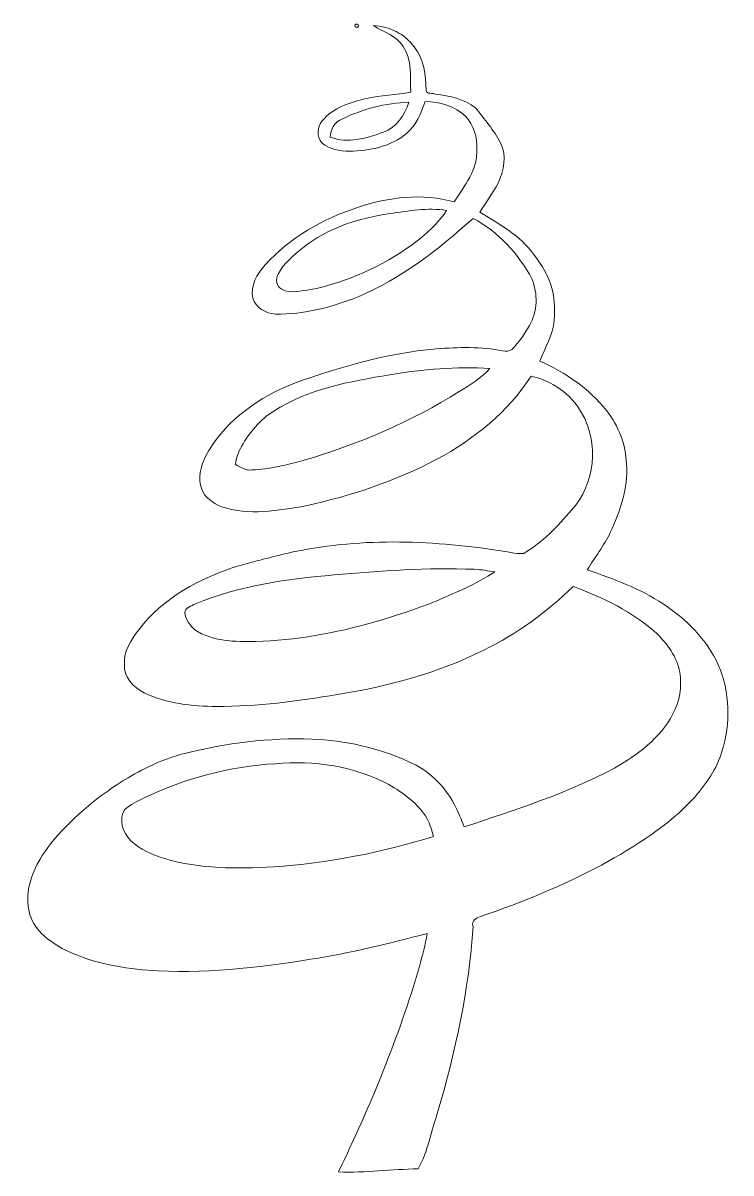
# Model space of a CAD drawing. Header units: centimetres. Extents: x -10 to 10, y -16.2 to 16.2.
import ezdxf

# ---------------------------------------------------------------- set-up
doc = ezdxf.new("R2010")
doc.units = ezdxf.units.CM
doc.header["$MEASUREMENT"] = 0
doc.layers.add('Layer 1', color=7, linetype='Continuous')

msp = doc.modelspace()

# ---------------------------------------------------------------- linework, layer by layer
at = {"layer": 'Layer 1', "color": 251, "lineweight": 9}
for points, knots in [([(-0.62225, 16.1979), (-0.57145, 16.23248), (-0.50619, 16.14605), (-0.56863, 16.11747), (-0.56863, 16.11747), (-0.62154, 16.0829), (-0.68575, 16.16721), (-0.62225, 16.1979)], [0, 0, 0, 0, 0.33333333, 0.33333333, 0.33333333, 0.33333333, 1, 1, 1, 1]), ([(-0.11884, 16.1598), (0.32425, 16.13511), (0.7624, 15.92556), (1.02452, 15.56149), (1.02452, 15.56149), (1.30886, 15.22283), (1.34766, 14.7554), (1.35966, 14.33242), (1.35966, 14.33242), (1.36742, 14.20824), (1.57097, 14.27033), (1.62777, 14.22482), (1.62777, 14.22482), (2.02358, 14.17755), (2.43669, 14.08441), (2.75913, 13.83888), (2.75913, 13.83888), (3.01066, 13.52244), (3.26748, 13.20458), (3.46468, 12.85004), (3.46468, 12.85004), (3.64777, 12.48492), (3.55993, 12.06547), (3.39589, 11.71375), (3.39589, 11.71375), (3.25019, 11.422), (3.04488, 11.16623), (2.87519, 10.8893), (2.87519, 10.8893), (3.38989, 10.58592), (3.92329, 10.28252), (4.31064, 9.81614), (4.31064, 9.81614), (4.54383, 9.51734), (4.77454, 9.20407), (4.88567, 8.83648), (4.88567, 8.83648), (5.0035, 8.51722), (4.98903, 8.1708), (4.97704, 7.83671), (4.97704, 7.83671), (4.93682, 7.42325), (4.72057, 7.06448), (4.57134, 6.68595), (4.57134, 6.68595), (5.29313, 6.37197), (5.96094, 5.91125), (6.45306, 5.29142), (6.45306, 5.29142), (6.79243, 4.86279), (7.00304, 4.32904), (7.01751, 3.78012), (7.01751, 3.78012), (7.07783, 3.10419), (6.83477, 2.45014), (6.5596, 1.84513), (6.5596, 1.84513), (6.38109, 1.4726), (6.12216, 1.14734), (5.91119, 0.79385), (5.91119, 0.79385), (6.64956, 0.53809), (7.3978, 0.27456), (8.04903, -0.16853), (8.04903, -0.16853), (8.70519, -0.59256), (9.28022, -1.17253), (9.60866, -1.88902), (9.60866, -1.88902), (9.93568, -2.65596), (9.96708, -3.54214), (9.70603, -4.33342), (9.70603, -4.33342), (9.57444, -4.82166), (9.26646, -5.23794), (8.94473, -5.61788), (8.94473, -5.61788), (8.20813, -6.42892), (7.2648, -7.01382), (6.31301, -7.53946), (6.31301, -7.53946), (5.22081, -8.12331), (4.06899, -8.58898), (2.89812, -8.98973), (2.89812, -8.98973), (2.78065, -9.03207), (2.62824, -9.10192), (2.68857, -9.2716), (2.68857, -9.2716), (2.57568, -11.0556), (2.18269, -12.81032), (1.68844, -14.52411), (1.68844, -14.52411), (1.50359, -15.05222), (1.4101, -15.61807), (1.14129, -16.11373), (1.14129, -16.11373), (0.39022, -16.12819), (-0.35802, -16.23191), (-1.10979, -16.19981), (-1.10979, -16.19981), (-0.21162, -14.32585), (0.59801, -12.40145), (1.17233, -10.40226), (1.17233, -10.40226), (1.25841, -10.09534), (1.34166, -9.78666), (1.38753, -9.47127), (1.38753, -9.47127), (0.30379, -9.75138), (-0.78276, -10.02866), (-1.88978, -10.20011), (-1.88978, -10.20011), (-3.40743, -10.44283), (-4.94977, -10.61851), (-6.48753, -10.50703), (-6.48753, -10.50703), (-7.31938, -10.43647), (-8.16111, -10.27984), (-8.90724, -9.89108), (-8.90724, -9.89108), (-9.31716, -9.66424), (-9.74332, -9.33722), (-9.83927, -8.85003), (-9.83927, -8.85003), (-10.01461, -8.09897), (-9.60221, -7.38459), (-9.1436, -6.82685), (-9.1436, -6.82685), (-8.54917, -6.13259), (-7.83514, -5.54309), (-7.05092, -5.07496), (-7.05092, -5.07496), (-6.54645, -4.78109), (-6.01587, -4.52145), (-5.44507, -4.38493), (-5.44507, -4.38493), (-4.27632, -4.09741), (-3.07053, -3.93831), (-1.86544, -3.98488), (-1.86544, -3.98488), (-0.92035, -4.01416), (0.01628, -4.23252), (0.87741, -4.62234), (0.87741, -4.62234), (1.42563, -4.85306), (1.87612, -5.29227), (2.15199, -5.8165), (2.15199, -5.8165), (2.267, -6.02252), (2.34673, -6.24548), (2.44092, -6.46173), (2.44092, -6.46173), (3.87884, -5.98089), (5.33511, -5.51664), (6.67778, -4.80014), (6.67778, -4.80014), (7.32866, -4.42585), (7.97459, -3.95595), (8.32666, -3.27332), (8.32666, -3.27332), (8.5281, -2.91949), (8.5849, -2.49404), (8.5221, -2.09469), (8.5221, -2.09469), (8.44273, -1.66113), (8.16862, -1.29459), (7.85994, -0.99297), (7.85994, -0.99297), (7.18472, -0.38831), (6.35993, 0.01633), (5.51538, 0.32642), (5.51538, 0.32642), (4.77208, -0.39571), (3.92682, -1.01625), (2.99372, -1.46957), (2.99372, -1.46957), (1.69938, -2.11833), (0.28439, -2.49545), (-1.14048, -2.72475), (-1.14048, -2.72475), (-2.26584, -2.91596), (-3.40426, -3.06166), (-4.54726, -3.06307), (-4.54726, -3.06307), (-5.24187, -3.05037), (-5.96295, -2.99004), (-6.59442, -2.67572), (-6.59442, -2.67572), (-6.89605, -2.52402), (-7.18427, -2.22593), (-7.15111, -1.86256), (-7.15111, -1.86256), (-7.17474, -1.49638), (-6.95673, -1.17641), (-6.74965, -0.89701), (-6.74965, -0.89701), (-6.05644, 0.00927), (-5.00834, 0.56984), (-3.93695, 0.90674), (-3.93695, 0.90674), (-3.47058, 1.03339), (-3.00244, 1.1551), (-2.53254, 1.2694), (-2.53254, 1.2694), (-0.58874, 1.70578), (1.43198, 1.64087), (3.39166, 1.3456), (3.39166, 1.3456), (3.63296, 1.31526), (3.87461, 1.23871), (4.11873, 1.2567), (4.11873, 1.2567), (4.63731, 1.57596), (5.07864, 2.01411), (5.46846, 2.47978), (5.46846, 2.47978), (6.1278, 3.21214), (6.25304, 4.37631), (5.75209, 5.22651), (5.75209, 5.22651), (5.45823, 5.76273), (4.91319, 6.12926), (4.32334, 6.26402), (4.32334, 6.26402), (3.67952, 5.24979), (2.71468, 4.48497), (1.66728, 3.91876), (1.66728, 3.91876), (0.5084, 3.30175), (-0.75172, 2.88759), (-2.03019, 2.60254), (-2.03019, 2.60254), (-2.81159, 2.47308), (-3.63779, 2.31574), (-4.41038, 2.57609), (-4.41038, 2.57609), (-4.64462, 2.67169), (-4.88204, 2.82621), (-4.97059, 3.07491), (-4.97059, 3.07491), (-5.08524, 3.37724), (-5.00798, 3.71485), (-4.86087, 3.99072), (-4.86087, 3.99072), (-4.38745, 4.915), (-3.50762, 5.55882), (-2.57805, 5.9751), (-2.57805, 5.9751), (-1.21809, 6.49439), (0.19761, 6.89726), (1.65034, 7.03802), (1.65034, 7.03802), (2.27511, 7.07436), (2.90976, 7.10081), (3.52748, 6.97981), (3.52748, 6.97981), (3.61391, 6.96535), (3.71586, 6.95265), (3.78606, 7.01826), (3.78606, 7.01826), (3.98326, 7.21582), (4.14096, 7.44936), (4.27748, 7.69172), (4.27748, 7.69172), (4.51067, 8.08612), (4.51878, 8.59024), (4.35015, 9.00934), (4.35015, 9.00934), (3.96951, 9.71772), (3.40506, 10.34214), (2.68575, 10.71644), (2.68575, 10.71644), (1.71526, 9.83449), (0.65728, 9.01816), (-0.55875, 8.50557), (-0.55875, 8.50557), (-1.29641, 8.2036), (-2.08804, 8.00322), (-2.8892, 8.01592), (-2.8892, 8.01592), (-3.16225, 8.0325), (-3.45012, 8.19372), (-3.52984, 8.46853), (-3.52984, 8.46853), (-3.60428, 8.81708), (-3.41131, 9.15433), (-3.18306, 9.40198), (-3.18306, 9.40198), (-2.4888, 10.17809), (-1.55323, 10.70339), (-0.57074, 11.02477), (-0.57074, 11.02477), (0.30062, 11.32357), (1.25664, 11.43505), (2.15305, 11.1814), (2.15305, 11.1814), (2.44198, 11.63437), (2.82439, 12.09933), (2.79511, 12.67048), (2.79511, 12.67048), (2.81098, 13.00068), (2.70409, 13.34852), (2.48008, 13.59511), (2.48008, 13.59511), (2.17881, 13.88827), (1.74736, 14.01386), (1.33426, 14.01844), (1.33426, 14.01844), (1.22031, 13.69248), (1.09154, 13.35275), (0.82096, 13.12345), (0.82096, 13.12345), (0.37294, 12.74103), (-0.23067, 12.62532), (-0.80322, 12.61157), (-0.80322, 12.61157), (-1.07381, 12.62709), (-1.3712, 12.65848), (-1.58004, 12.85004), (-1.58004, 12.85004), (-1.73491, 13.02608), (-1.7141, 13.29666), (-1.56805, 13.46917), (-1.56805, 13.46917), (-1.26395, 13.84417), (-0.781, 13.99692), (-0.32803, 14.09923), (-0.32803, 14.09923), (0.08578, 14.19801), (0.51475, 14.19413), (0.93068, 14.27703), (0.93068, 14.27703), (0.90986, 14.70601), (0.97372, 15.19213), (0.71125, 15.56537), (0.71125, 15.56537), (0.53592, 15.88746), (0.15915, 15.96225), (-0.11884, 16.1598), (-0.11884, 16.1598), (-0.11884, 16.1598), (-0.11884, 16.1598), (-0.11884, 16.1598)], [0, 0, 0, 0, 0.01149425, 0.01149425, 0.01149425, 0.01149425, 0.02298851, 0.02298851, 0.02298851, 0.02298851, 0.03448276, 0.03448276, 0.03448276, 0.03448276, 0.04597701, 0.04597701, 0.04597701, 0.04597701, 0.05747126, 0.05747126, 0.05747126, 0.05747126, 0.06896552, 0.06896552, 0.06896552, 0.06896552, 0.08045977, 0.08045977, 0.08045977, 0.08045977, 0.09195402, 0.09195402, 0.09195402, 0.09195402, 0.10344828, 0.10344828, 0.10344828, 0.10344828, 0.11494253, 0.11494253, 0.11494253, 0.11494253, 0.12643678, 0.12643678, 0.12643678, 0.12643678, 0.13793103, 0.13793103, 0.13793103, 0.13793103, 0.14942529, 0.14942529, 0.14942529, 0.14942529, 0.16091954, 0.16091954, 0.16091954, 0.16091954, 0.17241379, 0.17241379, 0.17241379, 0.17241379, 0.18390805, 0.18390805, 0.18390805, 0.18390805, 0.1954023, 0.1954023, 0.1954023, 0.1954023, 0.20689655, 0.20689655, 0.20689655, 0.20689655, 0.2183908, 0.2183908, 0.2183908, 0.2183908, 0.22988506, 0.22988506, 0.22988506, 0.22988506, 0.24137931, 0.24137931, 0.24137931, 0.24137931, 0.25287356, 0.25287356, 0.25287356, 0.25287356, 0.26436782, 0.26436782, 0.26436782, 0.26436782, 0.27586207, 0.27586207, 0.27586207, 0.27586207, 0.28735632, 0.28735632, 0.28735632, 0.28735632, 0.29885057, 0.29885057, 0.29885057, 0.29885057, 0.31034483, 0.31034483, 0.31034483, 0.31034483, 0.32183908, 0.32183908, 0.32183908, 0.32183908, 0.33333333, 0.33333333, 0.33333333, 0.33333333, 0.34482759, 0.34482759, 0.34482759, 0.34482759, 0.35632184, 0.35632184, 0.35632184, 0.35632184, 0.36781609, 0.36781609, 0.36781609, 0.36781609, 0.37931034, 0.37931034, 0.37931034, 0.37931034, 0.3908046, 0.3908046, 0.3908046, 0.3908046, 0.40229885, 0.40229885, 0.40229885, 0.40229885, 0.4137931, 0.4137931, 0.4137931, 0.4137931, 0.42528736, 0.42528736, 0.42528736, 0.42528736, 0.43678161, 0.43678161, 0.43678161, 0.43678161, 0.44827586, 0.44827586, 0.44827586, 0.44827586, 0.45977011, 0.45977011, 0.45977011, 0.45977011, 0.47126437, 0.47126437, 0.47126437, 0.47126437, 0.48275862, 0.48275862, 0.48275862, 0.48275862, 0.49425287, 0.49425287, 0.49425287, 0.49425287, 0.50574713, 0.50574713, 0.50574713, 0.50574713, 0.51724138, 0.51724138, 0.51724138, 0.51724138, 0.52873563, 0.52873563, 0.52873563, 0.52873563, 0.54022989, 0.54022989, 0.54022989, 0.54022989, 0.55172414, 0.55172414, 0.55172414, 0.55172414, 0.56321839, 0.56321839, 0.56321839, 0.56321839, 0.57471264, 0.57471264, 0.57471264, 0.57471264, 0.5862069, 0.5862069, 0.5862069, 0.5862069, 0.59770115, 0.59770115, 0.59770115, 0.59770115, 0.6091954, 0.6091954, 0.6091954, 0.6091954, 0.62068966, 0.62068966, 0.62068966, 0.62068966, 0.63218391, 0.63218391, 0.63218391, 0.63218391, 0.64367816, 0.64367816, 0.64367816, 0.64367816, 0.65517241, 0.65517241, 0.65517241, 0.65517241, 0.66666667, 0.66666667, 0.66666667, 0.66666667, 0.67816092, 0.67816092, 0.67816092, 0.67816092, 0.68965517, 0.68965517, 0.68965517, 0.68965517, 0.70114943, 0.70114943, 0.70114943, 0.70114943, 0.71264368, 0.71264368, 0.71264368, 0.71264368, 0.72413793, 0.72413793, 0.72413793, 0.72413793, 0.73563218, 0.73563218, 0.73563218, 0.73563218, 0.74712644, 0.74712644, 0.74712644, 0.74712644, 0.75862069, 0.75862069, 0.75862069, 0.75862069, 0.77011494, 0.77011494, 0.77011494, 0.77011494, 0.7816092, 0.7816092, 0.7816092, 0.7816092, 0.79310345, 0.79310345, 0.79310345, 0.79310345, 0.8045977, 0.8045977, 0.8045977, 0.8045977, 0.81609195, 0.81609195, 0.81609195, 0.81609195, 0.82758621, 0.82758621, 0.82758621, 0.82758621, 0.83908046, 0.83908046, 0.83908046, 0.83908046, 0.85057471, 0.85057471, 0.85057471, 0.85057471, 0.86206897, 0.86206897, 0.86206897, 0.86206897, 0.87356322, 0.87356322, 0.87356322, 0.87356322, 0.88505747, 0.88505747, 0.88505747, 0.88505747, 0.89655172, 0.89655172, 0.89655172, 0.89655172, 0.90804598, 0.90804598, 0.90804598, 0.90804598, 0.91954023, 0.91954023, 0.91954023, 0.91954023, 0.93103448, 0.93103448, 0.93103448, 0.93103448, 0.94252874, 0.94252874, 0.94252874, 0.94252874, 0.95402299, 0.95402299, 0.95402299, 0.95402299, 0.96551724, 0.96551724, 0.96551724, 0.96551724, 0.97701149, 0.97701149, 0.97701149, 0.97701149, 1, 1, 1, 1]), ([(-1.01701, 13.51397), (-1.23855, 13.43777), (-1.32604, 13.22222), (-1.34368, 13.00809), (-1.34368, 13.00809), (-0.85402, 12.82782), (-0.31145, 12.96717), (0.15774, 13.15237), (0.15774, 13.15237), (0.53345, 13.28114), (0.7557, 13.63392), (0.87388, 13.9934), (0.87388, 13.9934), (0.22089, 13.97505), (-0.43492, 13.80854), (-1.01701, 13.51397), (-1.01701, 13.51397), (-1.01701, 13.51397), (-1.01701, 13.51397), (-1.01701, 13.51397)], [0, 0, 0, 0, 0.16666667, 0.16666667, 0.16666667, 0.16666667, 0.33333333, 0.33333333, 0.33333333, 0.33333333, 0.5, 0.5, 0.5, 0.5, 0.66666667, 0.66666667, 0.66666667, 0.66666667, 1, 1, 1, 1]), ([(0.3366, 10.8512), (-0.53829, 10.72279), (-1.41847, 10.44973), (-2.11485, 9.88706), (-2.11485, 9.88706), (-2.37732, 9.67045), (-2.65848, 9.45031), (-2.81582, 9.14199), (-2.81582, 9.14199), (-2.89661, 9.00617), (-2.86486, 8.79027), (-2.71316, 8.71866), (-2.71316, 8.71866), (-2.46304, 8.57119), (-2.1586, 8.68232), (-1.88907, 8.70666), (-1.88907, 8.70666), (-0.85826, 8.91057), (0.11647, 9.36776), (0.97054, 9.97454), (0.97054, 9.97454), (1.33073, 10.25218), (1.69056, 10.55275), (1.93786, 10.93975), (1.93786, 10.93975), (1.40481, 11.02583), (0.86471, 10.93093), (0.3366, 10.8512), (0.3366, 10.8512), (0.3366, 10.8512), (0.3366, 10.8512), (0.3366, 10.8512)], [0, 0, 0, 0, 0.11111111, 0.11111111, 0.11111111, 0.11111111, 0.22222222, 0.22222222, 0.22222222, 0.22222222, 0.33333333, 0.33333333, 0.33333333, 0.33333333, 0.44444444, 0.44444444, 0.44444444, 0.44444444, 0.55555556, 0.55555556, 0.55555556, 0.55555556, 0.66666667, 0.66666667, 0.66666667, 0.66666667, 0.77777778, 0.77777778, 0.77777778, 0.77777778, 1, 1, 1, 1]), ([(0.33731, 6.30283), (-0.79052, 6.11268), (-1.95892, 5.9056), (-2.93929, 5.27873), (-2.93929, 5.27873), (-3.32559, 5.03495), (-3.62262, 4.67159), (-3.84664, 4.27753), (-3.84664, 4.27753), (-3.94083, 4.12337), (-3.99163, 3.94839), (-4.02162, 3.7713), (-4.02162, 3.7713), (-3.87627, 3.70039), (-3.73551, 3.58609), (-3.56018, 3.61819), (-3.56018, 3.61819), (-3.05571, 3.62772), (-2.56359, 3.76142), (-2.07957, 3.8923), (-2.07957, 3.8923), (-0.54358, 4.33856), (0.93809, 4.98097), (2.29734, 5.82623), (2.29734, 5.82623), (2.59932, 6.02237), (2.91964, 6.20546), (3.16447, 6.47499), (3.16447, 6.47499), (2.21902, 6.54519), (1.27005, 6.45629), (0.33731, 6.30283), (0.33731, 6.30283), (0.33731, 6.30283), (0.33731, 6.30283), (0.33731, 6.30283)], [0, 0, 0, 0, 0.1, 0.1, 0.1, 0.1, 0.2, 0.2, 0.2, 0.2, 0.3, 0.3, 0.3, 0.3, 0.4, 0.4, 0.4, 0.4, 0.5, 0.5, 0.5, 0.5, 0.6, 0.6, 0.6, 0.6, 0.7, 0.7, 0.7, 0.7, 0.8, 0.8, 0.8, 0.8, 1, 1, 1, 1]), ([(-1.23679, 0.65274), (-2.5657, 0.54021), (-3.90943, 0.35041), (-5.14839, -0.1657), (-5.14839, -0.1657), (-5.25987, -0.22109), (-5.43943, -0.26448), (-5.45178, -0.41582), (-5.45178, -0.41582), (-5.4292, -0.60632), (-5.29656, -0.76401), (-5.16956, -0.89772), (-5.16956, -0.89772), (-4.66826, -1.23144), (-4.03149, -1.2318), (-3.45294, -1.23074), (-3.45294, -1.23074), (-2.32264, -1.19687), (-1.20186, -0.98873), (-0.11354, -0.68605), (-0.11354, -0.68605), (1.06967, -0.33327), (2.24619, 0.09041), (3.30487, 0.73494), (3.30487, 0.73494), (3.11085, 0.76951), (2.91611, 0.80197), (2.71961, 0.81008), (2.71961, 0.81008), (1.39846, 0.86476), (0.07872, 0.75999), (-1.23679, 0.65274), (-1.23679, 0.65274), (-1.23679, 0.65274), (-1.23679, 0.65274), (-1.23679, 0.65274)], [0, 0, 0, 0, 0.1, 0.1, 0.1, 0.1, 0.2, 0.2, 0.2, 0.2, 0.3, 0.3, 0.3, 0.3, 0.4, 0.4, 0.4, 0.4, 0.5, 0.5, 0.5, 0.5, 0.6, 0.6, 0.6, 0.6, 0.7, 0.7, 0.7, 0.7, 0.8, 0.8, 0.8, 0.8, 1, 1, 1, 1]), ([(-2.8892, -4.67844), (-4.17966, -4.74652), (-5.44719, -5.09366), (-6.61101, -5.65069), (-6.61101, -5.65069), (-6.79516, -5.74312), (-6.98954, -5.82884), (-7.14264, -5.9696), (-7.14264, -5.9696), (-7.32714, -6.24512), (-7.19591, -6.61871), (-6.9853, -6.84237), (-6.9853, -6.84237), (-6.71896, -7.10061), (-6.36477, -7.24525), (-6.01622, -7.35531), (-6.01622, -7.35531), (-5.02456, -7.65482), (-3.97258, -7.64318), (-2.94811, -7.59273), (-2.94811, -7.59273), (-1.41459, -7.48161), (0.10483, -7.18916), (1.57273, -6.73196), (1.57273, -6.73196), (1.52299, -6.56051), (1.47184, -6.388), (1.38929, -6.22925), (1.38929, -6.22925), (1.14623, -5.79992), (0.72254, -5.5124), (0.30767, -5.26475), (0.30767, -5.26475), (-0.66458, -4.74546), (-1.79876, -4.58072), (-2.8892, -4.67844)], [0, 0, 0, 0, 0.1, 0.1, 0.1, 0.1, 0.2, 0.2, 0.2, 0.2, 0.3, 0.3, 0.3, 0.3, 0.4, 0.4, 0.4, 0.4, 0.5, 0.5, 0.5, 0.5, 0.6, 0.6, 0.6, 0.6, 0.7, 0.7, 0.7, 0.7, 0.8, 0.8, 0.8, 0.8, 1, 1, 1, 1])]:
    msp.add_open_spline(points, degree=3, knots=knots, dxfattribs=at)

doc.saveas('drawing.dxf')
